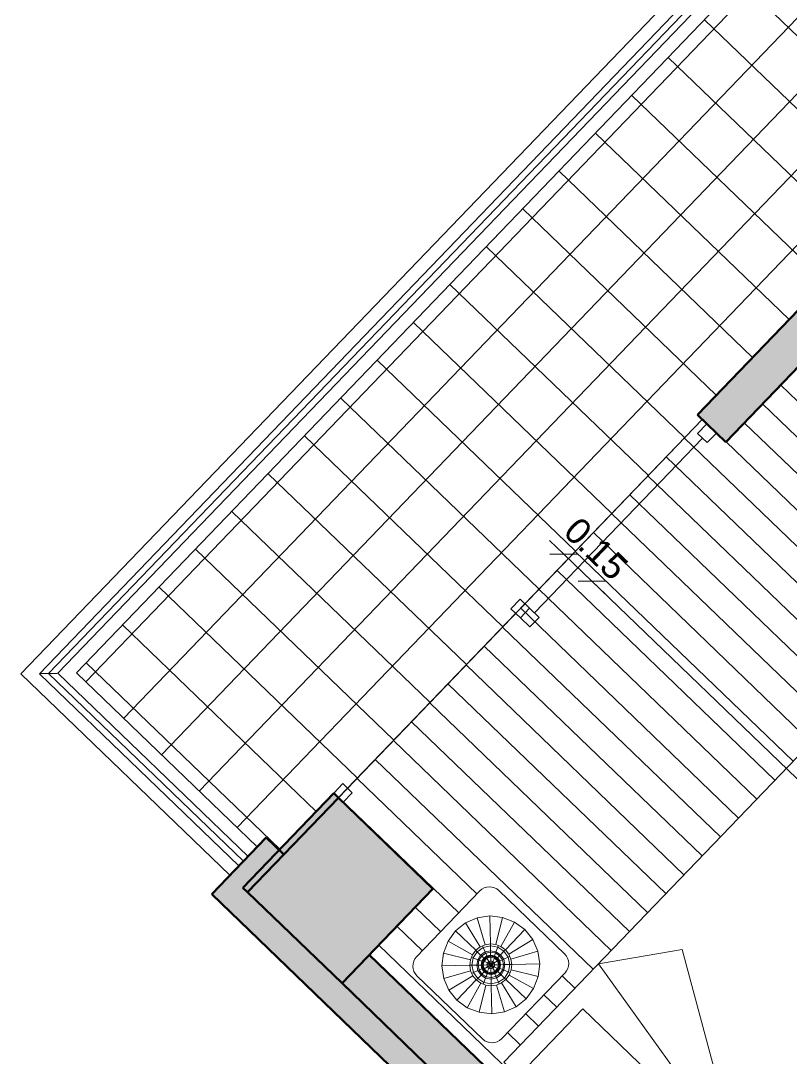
# Model space of a CAD drawing. Header units: metres. Extents: x 11 to 152, y 1 to 34.
# Drawn here: x 10.622 to 13.56, y 13.398 to 17.35 of the extents above; entities that cross this region are included whole.
import ezdxf

# ---------------------------------------------------------------- set-up
doc = ezdxf.new("R2010")
doc.units = ezdxf.units.M
for name, color, linetype, lineweight in [('A-ANNO-DIMS', 211, 'Continuous', 9), ('A-FLOR', 192, 'Continuous', 9), ('A-FLOR-PATT', 8, 'Continuous', 9), ('A-GLAZ', 151, 'Continuous', 9), ('A-GLAZ-CWMG', 51, 'Continuous', 9), ('A-WALL', 113, 'Continuous', 9), ('A-WALL-1', 113, 'Continuous', 50), ('A-WALL-PATT-1', 111, 'Continuous', 9), ('E-LITE-EQPM', 33, 'Continuous', 9), ('G-IMPT', 8, 'Continuous', 9), ('I-FURN', 30, 'Continuous', 9), ('S-COLS', 52, 'Continuous', 9), ('S-COLS-1', 52, 'Continuous', 100)]:
    doc.layers.add(name, color=color, linetype=linetype, lineweight=lineweight)
doc.styles.add('Arial_1', font='Arial.ttf', dxfattribs={"height": 0.098353})
doc.dimstyles.new('Cota_1_25', dxfattribs={"dimscale": 0.3048, "dimtxt": 0.1, "dimasz": 0.246063, "dimexe": 0, "dimexo": 0.0625, "dimgap": 0.164042, "dimtad": 1, "dimrnd": 0.01, "dimzin": 0, "dimdsep": 46, "dimtxsty": 'Arial_1', "dimblk1": 'OBLIQUE', "dimblk2": 'OBLIQUE', "dimsah": 1, "dimcen": 0.09, "dimazin": 0, "dimtfac": 1, "dimtdec": 4, "dimtix": 1, "dimtmove": 0, "dimatfit": 3, "dimfxl": 0, "dimfxlon": 1, "dimtvp": 1, "dimtolj": 1, "dimtzin": 0, "dimarcsym": 2})

# ---------------------------------------------------------------- blocks, each defined once
blk = doc.blocks.new('M_Concrete-Square-Column - 500 x 500mm-1435712-1 Piso')
at = {"layer": 'S-COLS'}
blk.add_hatch(color=256, dxfattribs=at).paths.add_polyline_path([(-0.25, 0.25), (-0.25, -0.25), (0.25, -0.25), (0.25, 0.25)], flags=0)
at = {"layer": 'S-COLS-1'}
for p, q in [((-0.25, 0.25), (0.25, 0.25)), ((-0.25, -0.25), (-0.25, 0.25)), ((0.25, 0.25), (0.25, -0.25)), ((0.25, -0.25), (-0.25, -0.25))]:
    blk.add_line(p, q, dxfattribs=at)
blk = doc.blocks.new('Circular Mullion - 25mm Radius-1820486-1 Piso')
at = {"layer": 'A-GLAZ-CWMG'}
for p, q in [((21.1716, 25.7532), (10.693, 14.8627)), ((21.1723, 25.7179), (10.7283, 14.8634)), ((10.7637, 14.8641), (21.173, 25.6825))]:
    blk.add_line(p, q, dxfattribs=at)
at = {"layer": 'A-GLAZ-CWMG', "flags": 128}
for points in [[(10.693, 14.8627), (10.6977, 14.8628), (10.7107, 14.863), (10.7283, 14.8634)], [(10.7283, 14.8634), (10.746, 14.8637), (10.7589, 14.864), (10.7637, 14.8641)]]:
    blk.add_lwpolyline(points, dxfattribs=at)
blk = doc.blocks.new('Circular Mullion - 25mm Radius-1820485-1 Piso')
at = {"layer": 'A-GLAZ-CWMG'}
for p, q in [((10.693, 14.8627), (11.4539, 14.1305)), ((10.7283, 14.8634), (11.4713, 14.1486)), ((11.4886, 14.1666), (10.7637, 14.8641))]:
    blk.add_line(p, q, dxfattribs=at)
at = {"layer": 'A-GLAZ-CWMG', "flags": 128}
for points in [[(10.7283, 14.8634), (10.7107, 14.863), (10.6977, 14.8628), (10.693, 14.8627)], [(10.7637, 14.8641), (10.7589, 14.864), (10.746, 14.8637), (10.7283, 14.8634)]]:
    blk.add_lwpolyline(points, dxfattribs=at)
blk = doc.blocks.new('Bed-Standard - Twin colombia 90x190-1381556-1 Piso')
at = {"layer": 'I-FURN'}
for p, q in [((-0.1785, 0.9956), (0.7215, 0.9956)), ((-0.1785, -0.9044), (-0.1785, 0.9956)), ((0.7215, 0.9956), (0.7215, -0.9044)), ((0.0139, -0.1236), (-0.1785, -0.3842)), ((0.7215, -0.5488), (0.0139, -0.1236)), ((0.7215, -0.5488), (-0.1785, -0.3842)), ((-0.1023, -0.5488), (0.6453, -0.5488)), ((-0.1023, -0.8536), (-0.1023, -0.5488)), ((0.6453, -0.8536), (0.6453, -0.5488)), ((-0.1023, -0.8536), (0.6453, -0.8536)), ((0.7215, -0.9044), (-0.1785, -0.9044))]:
    blk.add_line(p, q, dxfattribs=at)
blk = doc.blocks.new('M_Table-End - nochero-1381557-1 Piso')
at = {"layer": 'I-FURN'}
for p, q in [((0.0545, 0.0726), (0.4029, 0.0726)), ((0.0037, -0.3266), (0.0037, 0.0218)), ((0.4537, 0.0218), (0.4537, -0.3266)), ((0.4029, -0.3774), (0.0545, -0.3774))]:
    blk.add_line(p, q, dxfattribs=at)
for centre, start, end in [((0.0545, 0.0218), 90, 180), ((0.4029, 0.0218), 0, 90), ((0.0545, -0.3266), 180, 270), ((0.4029, -0.3266), 270, 0)]:
    blk.add_arc(centre, 0.0508, start, end, dxfattribs=at)
blk = doc.blocks.new('Lamp38i - Name-1374313-1 Piso')
at = {"layer": 'G-IMPT'}
for p, q in [((0, 0.0381), (0, 0.0265)), ((-0.0265, 0), (-0.0381, 0)), ((0, -0.0381), (0, -0.0265)), ((0.0265, 0), (0.0381, 0))]:
    blk.add_line(p, q, dxfattribs=at)
blk = doc.blocks.new('Lamp38i - 12zlmp38i_dwg-1374311-1 Piso')
at = {"layer": 'G-IMPT'}
for p, q in [((-0.1317, 0.1317), (-0.0931, 0.1613)), ((-0.0482, 0.18), (-0.0931, 0.1613)), ((-0.04, 0.0693), (-0.0931, 0.1613)), ((0, 0.1863), (-0.0482, 0.18)), ((-0.0207, 0.0772), (-0.0482, 0.18)), ((0.0482, 0.18), (0, 0.1863)), ((0, 0.0799), (0, 0.1863)), ((0.0207, 0.0772), (0.0482, 0.18)), ((0.04, 0.0693), (0.0931, 0.1613)), ((0.0482, 0.18), (0.0931, 0.1613)), ((0.1317, 0.1317), (0.0931, 0.1613)), ((-0.1317, 0.1317), (-0.1613, 0.0931)), ((-0.1317, 0.1317), (-0.0565, 0.0565)), ((0.0565, 0.0565), (0.1317, 0.1317)), ((0.1613, 0.0931), (0.1317, 0.1317)), ((-0.1613, 0.0931), (-0.18, 0.0482)), ((-0.1613, 0.0931), (-0.0693, 0.04)), ((0, 0.0799), (-0.0207, 0.0772)), ((0.0207, 0.0772), (0, 0.0799)), ((0, 0.0799), (0, 0.0722)), ((0.0693, 0.04), (0.1613, 0.0931)), ((0.18, 0.0482), (0.1613, 0.0931)), ((-0.18, 0.0482), (-0.1863, 0)), ((-0.0772, 0.0207), (-0.18, 0.0482)), ((-0.0693, 0.04), (-0.0772, 0.0207)), ((-0.0565, 0.0565), (-0.0693, 0.04)), ((-0.0511, 0.0511), (-0.0667, 0.0276)), ((-0.04, 0.0693), (-0.0565, 0.0565)), ((-0.0511, 0.0511), (-0.0565, 0.0565)), ((-0.0511, 0.0511), (-0.0276, 0.0667)), ((-0.0511, 0.0511), (-0.0381, 0.0381)), ((-0.0207, 0.0772), (-0.04, 0.0693)), ((-0.0206, 0.0498), (-0.0381, 0.0381)), ((-0.0381, 0.0381), (-0.0206, 0.0498)), ((-0.0344, 0.0344), (-0.0186, 0.0449)), ((-0.0303, 0.0732), (-0.0276, 0.0667)), ((-0.0276, 0.0667), (0, 0.0722)), ((-0.0276, 0.0667), (-0.0206, 0.0498)), ((-0.0206, 0.0498), (0, 0.0539)), ((0, 0.0539), (-0.0206, 0.0498)), ((-0.0186, 0.0449), (-0.0206, 0.0498)), ((0, 0.0486), (-0.0186, 0.0449)), ((-0.0186, 0.0449), (-0.0142, 0.0343)), ((0.0276, 0.0667), (0, 0.0722)), ((0, 0.0539), (0, 0.0722)), ((0.0206, 0.0498), (0, 0.0539)), ((0, 0.0539), (0.0206, 0.0498)), ((0, 0.0486), (0, 0.0539)), ((0, 0.0371), (0, 0.0486)), ((0.0186, 0.0449), (0, 0.0486)), ((0.0142, 0.0343), (0.0186, 0.0449)), ((0.0186, 0.0449), (0.0206, 0.0498)), ((0.0186, 0.0449), (0.0344, 0.0344)), ((0.0276, 0.0667), (0.0206, 0.0498)), ((0.0381, 0.0381), (0.0206, 0.0498)), ((0.0206, 0.0498), (0.0381, 0.0381)), ((0.04, 0.0693), (0.0207, 0.0772)), ((0.0276, 0.0667), (0.0303, 0.0732)), ((0.0511, 0.0511), (0.0276, 0.0667)), ((0.0511, 0.0511), (0.0381, 0.0381)), ((0.0565, 0.0565), (0.04, 0.0693)), ((0.0511, 0.0511), (0.0565, 0.0565)), ((0.0511, 0.0511), (0.0667, 0.0276)), ((0.0693, 0.04), (0.0565, 0.0565)), ((0.0772, 0.0207), (0.0693, 0.04)), ((0.0772, 0.0207), (0.18, 0.0482)), ((0.1863, 0), (0.18, 0.0482)), ((-0.0772, 0.0207), (-0.0799, 0)), ((-0.0732, 0.0303), (-0.0667, 0.0276)), ((-0.0722, 0), (-0.0667, 0.0276)), ((-0.0498, 0.0206), (-0.0667, 0.0276)), ((-0.0498, 0.0206), (-0.0539, 0)), ((-0.0539, 0), (-0.0498, 0.0206)), ((-0.0498, 0.0206), (-0.0381, 0.0381)), ((-0.0498, 0.0206), (-0.0381, 0.0381)), ((-0.0449, 0.0186), (-0.0498, 0.0206)), ((-0.0449, 0.0186), (-0.0486, 0)), ((-0.0449, 0.0186), (-0.0344, 0.0344)), ((-0.0343, 0.0142), (-0.0449, 0.0186)), ((-0.0344, 0.0344), (-0.0381, 0.0381)), ((-0.0371, 0), (-0.0343, 0.0142)), ((-0.0351, 0), (-0.0324, 0.0134)), ((-0.0262, 0.0262), (-0.0344, 0.0344)), ((-0.0343, 0.0142), (-0.0262, 0.0262)), ((-0.0324, 0.0134), (-0.0343, 0.0142)), ((-0.0319, 0.0065), (-0.0331, 0)), ((-0.0324, 0.0134), (-0.0248, 0.0248)), ((-0.0306, 0.0127), (-0.0324, 0.0134)), ((-0.0319, 0.0085), (-0.0233, 0.0233)), ((-0.0319, 0.0085), (-0.0319, -0.0085)), ((-0.0319, 0.0085), (-0.0287, 0.0077)), ((-0.0306, 0.0127), (-0.0312, 0.0096)), ((-0.0306, 0.0127), (-0.0234, 0.0234)), ((-0.0287, 0.0077), (-0.021, 0.021)), ((-0.0287, 0.0077), (-0.0147, 0.0039)), ((-0.0287, 0.0077), (-0.0286, -0.0077)), ((-0.0262, 0.0262), (-0.0142, 0.0343)), ((-0.0262, 0.0262), (-0.0248, 0.0248)), ((-0.0248, 0.0248), (-0.0134, 0.0324)), ((-0.0234, 0.0234), (-0.0248, 0.0248)), ((-0.0234, 0.0234), (-0.0127, 0.0306)), ((-0.0233, 0.0233), (-0.0085, 0.0319)), ((-0.0233, 0.0233), (-0.021, 0.021)), ((-0.021, 0.021), (-0.0077, 0.0287)), ((-0.021, 0.021), (-0.0108, 0.0108)), ((-0.0147, 0.0039), (-0.0108, 0.0108)), ((-0.0147, 0.0039), (-0.0147, -0.0039)), ((-0.0147, 0.0039), (0, 0)), ((0, 0.0371), (-0.0142, 0.0343)), ((-0.0142, 0.0343), (-0.0134, 0.0324)), ((0, 0.0351), (-0.0134, 0.0324)), ((-0.0127, 0.0306), (-0.0134, 0.0324)), ((-0.0096, 0.0312), (-0.0127, 0.0306)), ((-0.0039, 0.0147), (-0.0108, 0.0108)), ((0, 0), (-0.0108, 0.0108)), ((0.0085, 0.0319), (-0.0085, 0.0319)), ((-0.0077, 0.0287), (-0.0085, 0.0319)), ((0.0077, 0.0287), (-0.0077, 0.0287)), ((-0.0077, 0.0287), (-0.0039, 0.0147)), ((0, 0.0331), (-0.0065, 0.0319)), ((0.0039, 0.0147), (-0.0039, 0.0147)), ((0, 0), (-0.0039, 0.0147)), ((0, 0.0351), (0, 0.0371)), ((0.0142, 0.0343), (0, 0.0371)), ((0, 0.0351), (0.0134, 0.0324)), ((0, 0.0331), (0, 0.0351)), ((0, 0.0319), (0, 0.0331)), ((0.0065, 0.0319), (0, 0.0331)), ((0.0039, 0.0147), (0, 0)), ((0.0108, 0.0108), (0, 0)), ((0.0147, 0.0039), (0, 0)), ((0.0077, 0.0287), (0.0039, 0.0147)), ((0.0108, 0.0108), (0.0039, 0.0147)), ((0.0085, 0.0319), (0.0077, 0.0287)), ((0.021, 0.021), (0.0077, 0.0287)), ((0.0085, 0.0319), (0.0233, 0.0233)), ((0.0127, 0.0306), (0.0096, 0.0312)), ((0.021, 0.021), (0.0108, 0.0108)), ((0.0147, 0.0039), (0.0108, 0.0108)), ((0.0127, 0.0306), (0.0134, 0.0324)), ((0.0127, 0.0306), (0.0234, 0.0234)), ((0.0134, 0.0324), (0.0142, 0.0343)), ((0.0134, 0.0324), (0.0248, 0.0248)), ((0.0142, 0.0343), (0.0262, 0.0262)), ((0.0286, 0.0077), (0.0147, 0.0039)), ((0.0147, -0.0039), (0.0147, 0.0039)), ((0.021, 0.021), (0.0233, 0.0233)), ((0.0286, 0.0077), (0.021, 0.021)), ((0.0319, 0.0085), (0.0233, 0.0233)), ((0.0234, 0.0234), (0.0248, 0.0248)), ((0.0306, 0.0127), (0.0234, 0.0234)), ((0.0262, 0.0262), (0.0248, 0.0248)), ((0.0324, 0.0134), (0.0248, 0.0248)), ((0.0344, 0.0344), (0.0262, 0.0262)), ((0.0343, 0.0142), (0.0262, 0.0262)), ((0.0319, 0.0085), (0.0286, 0.0077)), ((0.0286, -0.0077), (0.0286, 0.0077)), ((0.0306, 0.0127), (0.0324, 0.0134)), ((0.0306, 0.0127), (0.0312, 0.0096)), ((0.0319, -0.0085), (0.0319, 0.0085)), ((0.0319, 0.0065), (0.0331, 0)), ((0.0324, 0.0134), (0.0343, 0.0142)), ((0.0351, 0), (0.0324, 0.0134)), ((0.0343, 0.0142), (0.0449, 0.0186)), ((0.0371, 0), (0.0343, 0.0142)), ((0.0344, 0.0344), (0.0381, 0.0381)), ((0.0449, 0.0186), (0.0344, 0.0344)), ((0.0498, 0.0206), (0.0381, 0.0381)), ((0.0498, 0.0206), (0.0381, 0.0381)), ((0.0449, 0.0186), (0.0498, 0.0206)), ((0.0449, 0.0186), (0.0486, 0)), ((0.0498, 0.0206), (0.0667, 0.0276)), ((0.0498, 0.0206), (0.0539, 0)), ((0.0539, 0), (0.0498, 0.0206)), ((0.0732, 0.0303), (0.0667, 0.0276)), ((0.0722, 0), (0.0667, 0.0276)), ((0.0799, 0), (0.0772, 0.0207)), ((-0.1863, 0), (-0.18, -0.0482)), ((-0.0799, 0), (-0.1863, 0)), ((-0.0772, -0.0207), (-0.18, -0.0482)), ((-0.0799, 0), (-0.0772, -0.0207)), ((-0.0722, 0), (-0.0799, 0)), ((-0.0772, -0.0207), (-0.0693, -0.04)), ((-0.0667, -0.0276), (-0.0732, -0.0303)), ((-0.0722, 0), (-0.0539, 0)), ((-0.0722, 0), (-0.0667, -0.0276)), ((-0.0667, -0.0276), (-0.0498, -0.0206)), ((-0.0667, -0.0276), (-0.0511, -0.0511)), ((-0.0539, 0), (-0.0498, -0.0206)), ((-0.0539, 0), (-0.0498, -0.0206)), ((-0.0486, 0), (-0.0539, 0)), ((-0.0511, -0.0511), (-0.0381, -0.0381)), ((-0.0449, -0.0186), (-0.0498, -0.0206)), ((-0.0498, -0.0206), (-0.0381, -0.0381)), ((-0.0381, -0.0381), (-0.0498, -0.0206)), ((-0.0371, 0), (-0.0486, 0)), ((-0.0486, 0), (-0.0449, -0.0186)), ((-0.0343, -0.0142), (-0.0449, -0.0186)), ((-0.0344, -0.0344), (-0.0449, -0.0186)), ((-0.0344, -0.0344), (-0.0381, -0.0381)), ((-0.0381, -0.0381), (-0.0206, -0.0498)), ((-0.0381, -0.0381), (-0.0206, -0.0498)), ((-0.0351, 0), (-0.0371, 0)), ((-0.0371, 0), (-0.0343, -0.0142)), ((-0.0351, 0), (-0.0324, -0.0134)), ((-0.0331, 0), (-0.0351, 0)), ((-0.0344, -0.0344), (-0.0262, -0.0262)), ((-0.0344, -0.0344), (-0.0186, -0.0449)), ((-0.0343, -0.0142), (-0.0324, -0.0134)), ((-0.0262, -0.0262), (-0.0343, -0.0142)), ((-0.0319, 0), (-0.0331, 0)), ((-0.0331, 0), (-0.0319, -0.0065)), ((-0.0306, -0.0127), (-0.0324, -0.0134)), ((-0.0324, -0.0134), (-0.0248, -0.0248)), ((-0.0319, -0.0085), (-0.0286, -0.0077)), ((-0.0319, -0.0085), (-0.0233, -0.0233)), ((-0.0312, -0.0096), (-0.0306, -0.0127)), ((-0.0306, -0.0127), (-0.0234, -0.0234)), ((-0.0286, -0.0077), (-0.0147, -0.0039)), ((-0.0286, -0.0077), (-0.021, -0.021)), ((-0.0262, -0.0262), (-0.0248, -0.0248)), ((-0.0262, -0.0262), (-0.0142, -0.0343)), ((-0.0234, -0.0234), (-0.0248, -0.0248)), ((-0.0248, -0.0248), (-0.0134, -0.0324)), ((-0.0234, -0.0234), (-0.0127, -0.0306)), ((-0.0233, -0.0233), (-0.021, -0.021)), ((-0.0233, -0.0233), (-0.0085, -0.0319)), ((-0.0108, -0.0108), (-0.021, -0.021)), ((-0.021, -0.021), (-0.0077, -0.0286)), ((-0.0186, -0.0449), (-0.0142, -0.0343)), ((-0.0147, -0.0039), (0, 0)), ((-0.0147, -0.0039), (-0.0108, -0.0108)), ((-0.0142, -0.0343), (-0.0134, -0.0324)), ((0, -0.0371), (-0.0142, -0.0343)), ((-0.0127, -0.0306), (-0.0134, -0.0324)), ((0, -0.0351), (-0.0134, -0.0324)), ((-0.0096, -0.0312), (-0.0127, -0.0306)), ((-0.0108, -0.0108), (0, 0)), ((-0.0108, -0.0108), (-0.0039, -0.0147)), ((-0.0077, -0.0286), (-0.0085, -0.0319)), ((-0.0085, -0.0319), (0.0085, -0.0319)), ((-0.0077, -0.0286), (-0.0039, -0.0147)), ((-0.0077, -0.0286), (0.0077, -0.0287)), ((0, -0.0331), (-0.0065, -0.0319)), ((-0.0039, -0.0147), (0, 0)), ((-0.0039, -0.0147), (0.0039, -0.0147)), ((0.0039, -0.0147), (0, 0)), ((0.0108, -0.0108), (0, 0)), ((0.0147, -0.0039), (0, 0)), ((0, -0.0319), (0, -0.0331)), ((0.0065, -0.0319), (0, -0.0331)), ((0, -0.0351), (0.0134, -0.0324)), ((0, -0.0331), (0, -0.0351)), ((0, -0.0371), (0.0142, -0.0343)), ((0, -0.0351), (0, -0.0371)), ((0, -0.0371), (0, -0.0486)), ((0.0039, -0.0147), (0.0108, -0.0108)), ((0.0077, -0.0287), (0.0039, -0.0147)), ((0.0077, -0.0287), (0.021, -0.021)), ((0.0085, -0.0319), (0.0077, -0.0287)), ((0.0085, -0.0319), (0.0233, -0.0233)), ((0.0127, -0.0306), (0.0096, -0.0312)), ((0.0108, -0.0108), (0.0147, -0.0039)), ((0.0108, -0.0108), (0.021, -0.021)), ((0.0127, -0.0306), (0.0234, -0.0234)), ((0.0127, -0.0306), (0.0134, -0.0324)), ((0.0134, -0.0324), (0.0248, -0.0248)), ((0.0134, -0.0324), (0.0142, -0.0343)), ((0.0142, -0.0343), (0.0262, -0.0262)), ((0.0142, -0.0343), (0.0186, -0.0449)), ((0.0286, -0.0077), (0.0147, -0.0039)), ((0.0186, -0.0449), (0.0344, -0.0344)), ((0.0206, -0.0498), (0.0381, -0.0381)), ((0.0206, -0.0498), (0.0381, -0.0381)), ((0.0286, -0.0077), (0.021, -0.021)), ((0.0233, -0.0233), (0.021, -0.021)), ((0.0233, -0.0233), (0.0319, -0.0085)), ((0.0234, -0.0234), (0.0306, -0.0127)), ((0.0234, -0.0234), (0.0248, -0.0248)), ((0.0324, -0.0134), (0.0248, -0.0248)), ((0.0262, -0.0262), (0.0248, -0.0248)), ((0.0343, -0.0142), (0.0262, -0.0262)), ((0.0262, -0.0262), (0.0344, -0.0344)), ((0.0286, -0.0077), (0.0319, -0.0085)), ((0.0312, -0.0096), (0.0306, -0.0127)), ((0.0306, -0.0127), (0.0324, -0.0134)), ((0.0319, 0), (0.0331, 0)), ((0.0331, 0), (0.0319, -0.0065)), ((0.0351, 0), (0.0324, -0.0134)), ((0.0343, -0.0142), (0.0324, -0.0134)), ((0.0331, 0), (0.0351, 0)), ((0.0371, 0), (0.0343, -0.0142)), ((0.0343, -0.0142), (0.0449, -0.0186)), ((0.0344, -0.0344), (0.0449, -0.0186)), ((0.0344, -0.0344), (0.0381, -0.0381)), ((0.0351, 0), (0.0371, 0)), ((0.0371, 0), (0.0486, 0)), ((0.0381, -0.0381), (0.0498, -0.0206)), ((0.0381, -0.0381), (0.0498, -0.0206)), ((0.0381, -0.0381), (0.0511, -0.0511)), ((0.0486, 0), (0.0449, -0.0186)), ((0.0449, -0.0186), (0.0498, -0.0206)), ((0.0486, 0), (0.0539, 0)), ((0.0498, -0.0206), (0.0539, 0)), ((0.0539, 0), (0.0498, -0.0206)), ((0.0498, -0.0206), (0.0667, -0.0276)), ((0.0511, -0.0511), (0.0667, -0.0276)), ((0.0722, 0), (0.0539, 0)), ((0.0667, -0.0276), (0.0722, 0)), ((0.0732, -0.0303), (0.0667, -0.0276)), ((0.0693, -0.04), (0.0772, -0.0207)), ((0.0799, 0), (0.0722, 0)), ((0.0772, -0.0207), (0.0799, 0)), ((0.0772, -0.0207), (0.18, -0.0482)), ((0.0799, 0), (0.1863, 0)), ((0.18, -0.0482), (0.1863, 0)), ((-0.18, -0.0482), (-0.1613, -0.0931)), ((-0.1613, -0.0931), (-0.0693, -0.04)), ((-0.1317, -0.1317), (-0.0565, -0.0565)), ((-0.04, -0.0693), (-0.0931, -0.1613)), ((-0.0693, -0.04), (-0.0565, -0.0565)), ((-0.0511, -0.0511), (-0.0565, -0.0565)), ((-0.0565, -0.0565), (-0.04, -0.0693)), ((-0.0511, -0.0511), (-0.0276, -0.0667)), ((-0.0482, -0.18), (-0.0207, -0.0772)), ((-0.04, -0.0693), (-0.0207, -0.0772)), ((-0.0303, -0.0732), (-0.0276, -0.0667)), ((-0.0206, -0.0498), (-0.0276, -0.0667)), ((-0.0276, -0.0667), (0, -0.0722)), ((0, -0.0799), (-0.0207, -0.0772)), ((-0.0186, -0.0449), (-0.0206, -0.0498)), ((-0.0206, -0.0498), (0, -0.0539)), ((0, -0.0539), (-0.0206, -0.0498)), ((0, -0.0486), (-0.0186, -0.0449)), ((0.0186, -0.0449), (0, -0.0486)), ((0, -0.0486), (0, -0.0539)), ((0, -0.0539), (0.0206, -0.0498)), ((0, -0.0539), (0.0206, -0.0498)), ((0, -0.0539), (0, -0.0722)), ((0.0276, -0.0667), (0, -0.0722)), ((0, -0.0799), (0, -0.0722)), ((0, -0.0799), (0.0207, -0.0772)), ((0.0186, -0.0449), (0.0206, -0.0498)), ((0.0206, -0.0498), (0.0276, -0.0667)), ((0.0207, -0.0772), (0.04, -0.0693)), ((0.0207, -0.0772), (0.0482, -0.18)), ((0.0276, -0.0667), (0.0511, -0.0511)), ((0.0303, -0.0732), (0.0276, -0.0667)), ((0.04, -0.0693), (0.0565, -0.0565)), ((0.04, -0.0693), (0.0931, -0.1613)), ((0.0565, -0.0565), (0.0511, -0.0511)), ((0.0693, -0.04), (0.0565, -0.0565)), ((0.0565, -0.0565), (0.1317, -0.1317)), ((0.0693, -0.04), (0.1613, -0.0931)), ((0.1613, -0.0931), (0.18, -0.0482)), ((-0.1613, -0.0931), (-0.1317, -0.1317)), ((0, -0.0799), (0, -0.1863)), ((0.1613, -0.0931), (0.1317, -0.1317)), ((-0.1317, -0.1317), (-0.0931, -0.1613)), ((0.0931, -0.1613), (0.1317, -0.1317)), ((-0.0931, -0.1613), (-0.0482, -0.18)), ((-0.0482, -0.18), (0, -0.1863)), ((0, -0.1863), (0.0482, -0.18)), ((0.0482, -0.18), (0.0931, -0.1613))]:
    blk.add_line(p, q, dxfattribs=at)
at = {"xscale": 1.2, "yscale": 1.2, "zscale": 1.2}
blk.add_blockref('Lamp38i - Name-1374313-1 Piso', (0, 0), dxfattribs=at)
blk = doc.blocks.new('Lamp38i - 100 Watt Incandescent-1381558-1 Piso')
at = {"extrusion": (0, 0, -1), "zscale": -1, "rotation": 180}
blk.add_blockref('Lamp38i - 12zlmp38i_dwg-1374311-1 Piso', (0, 0), dxfattribs=at)
blk = doc.blocks.new('M_Sliding-2 Panel - 240x205-1679415-1 Piso')
at = {"layer": 'A-GLAZ'}
for p, q in [((-1, 0.202), (-1, 0.152)), ((-1, 0.202), (-0.95, 0.202)), ((-0.95, 0.202), (-0.95, 0.152)), ((-0.0254, 0.202), (-0.0254, 0.152)), ((-0.0254, 0.202), (0.0254, 0.202)), ((0.0254, 0.202), (0.0254, 0.152)), ((-0.95, 0.177), (-0.0254, 0.177)), ((-1, 0.152), (-0.95, 0.152)), ((-0.0254, 0.152), (-0.0254, 0.102)), ((-0.0254, 0.152), (0.0254, 0.152)), ((-0.0254, 0.152), (0.0254, 0.152)), ((0.0254, 0.152), (0.0254, 0.102)), ((0.0254, 0.127), (0.9492, 0.127)), ((0.9492, 0.152), (0.9492, 0.102)), ((0.9492, 0.152), (1, 0.152)), ((1, 0.152), (1, 0.102)), ((-0.0254, 0.102), (0.0254, 0.102)), ((0.9492, 0.102), (1, 0.102))]:
    blk.add_line(p, q, dxfattribs=at)
blk = doc.blocks.new('fachadamuro1 - fachadamuro3-1845875-1 Piso')
at = {"layer": 'A-WALL-PATT-1'}
blk.add_hatch(color=256, dxfattribs=at).paths.add_polyline_path([(14.1576, 11.3207), (14.227, 11.3927), (11.4866, 14.0298), (11.6252, 14.1738), (11.5579, 14.2386), (11.3499, 14.0224), (13.8373, 11.6289)], flags=0)
at = {"layer": 'A-WALL-1'}
for p, q in [((11.5579, 14.2386), (11.3499, 14.0224)), ((11.6252, 14.1738), (11.5579, 14.2386)), ((11.3499, 14.0224), (14.1576, 11.3207)), ((14.227, 11.3927), (11.8469, 13.683)), ((14.1576, 11.3207), (14.227, 11.3927))]:
    blk.add_line(p, q, dxfattribs=at)
blk = doc.blocks.new('_Oblique')
at = {"color": 0, "linetype": 'ByBlock', "lineweight": -2}
blk.add_line((-0.5, -0.5), (0.5, 0.5), dxfattribs=at)
blk = doc.blocks.new('DIMBLOCK166-1 Piso')
at = {"layer": 'A-ANNO-DIMS', "color": 0, "lineweight": -2, "transparency": 16777216}
blk.add_line((14.9379, 13.1572), (12.7998, 15.2147), dxfattribs=at)
at = {"layer": 'Defpoints', "color": 0, "transparency": 16777216}
for p in [(12.7998, 15.2147), (12.7998, 15.2147), (14.9379, 13.1572)]:
    blk.add_point(p, dxfattribs=at)
at = {"layer": 'A-ANNO-DIMS', "color": 0, "lineweight": -2, "transparency": 16777216, "xscale": 0.075, "yscale": 0.075, "zscale": 0.075}
for p, rotation in [((12.7998, 15.2147), 136.1020245839004), ((14.9379, 13.1572), 316.1020245839003)]:
    blk.add_blockref('_Oblique', p, dxfattribs=dict(at, rotation=rotation))
at = {"layer": 'A-ANNO-DIMS', "color": 0, "transparency": 16777216, "insert": (13.9383, 14.2581), "char_height": 0.09835, "attachment_point": 5, "rotation": 316.102, "style": 'Arial_1'}
blk.add_mtext('\\A1;2.97', dxfattribs=at)
blk = doc.blocks.new('DIMBLOCK167-1 Piso')
at = {"layer": 'A-ANNO-DIMS', "color": 0, "lineweight": -2, "transparency": 16777216}
for p, q in [((12.6917, 15.3187), (12.6376, 15.3707)), ((12.7998, 15.2147), (12.6917, 15.3187)), ((12.7998, 15.2147), (12.8538, 15.1627))]:
    blk.add_line(p, q, dxfattribs=at)
at = {"layer": 'Defpoints', "color": 0, "transparency": 16777216}
for p in [(12.6917, 15.3187), (12.6917, 15.3187), (12.7998, 15.2147)]:
    blk.add_point(p, dxfattribs=at)
at = {"layer": 'A-ANNO-DIMS', "color": 0, "lineweight": -2, "transparency": 16777216, "xscale": 0.075, "yscale": 0.075, "zscale": 0.075}
for p, rotation in [((12.6917, 15.3187), 316.1020245839003), ((12.7998, 15.2147), 136.1020245839003)]:
    blk.add_blockref('_Oblique', p, dxfattribs=dict(at, rotation=rotation))
at = {"layer": 'A-ANNO-DIMS', "color": 0, "transparency": 16777216, "insert": (12.8152, 15.3389), "char_height": 0.09835, "attachment_point": 5, "rotation": 316.102, "style": 'Arial_1'}
blk.add_mtext('\\A1;0.15', dxfattribs=at)

msp = doc.modelspace()

# ---------------------------------------------------------------- hatches: boundary and pattern name
at = {"layer": 'A-FLOR-PATT'}
h = msp.add_hatch(dxfattribs=at)
h.set_pattern_fill('FP_30', color=256, style=0, pattern_type=2)
h.set_pattern_definition([(316.102, (-12.445, 37.618), (0.1386753, 0.1441151), []), (46.102, (-12.445, 37.618), (-0.1441151, 0.1386753), [])])
h.paths.add_polyline_path([(11.6069, 14.1914), (11.815, 14.4076), (11.8333, 14.39), (13.2201, 15.8312), (13.2018, 15.8488), (13.6188, 16.2822), (13.6371, 16.2646), (21.931, 24.8838), (21.1743, 25.6118), (10.8344, 14.8654), (11.5233, 14.2026), (11.5579, 14.2386), (11.5917, 14.206)], flags=0)
h.paths.add_polyline_path([(25.8197, 21.2092), (25.89, 21.2823), (22.089, 24.9399), (22.0197, 24.8679), (22.3259, 24.5732), (22.3248, 24.572), (25.8186, 21.2103)], flags=0)
h = msp.add_hatch(dxfattribs=at)
h.set_pattern_fill('FP_9', color=256, style=0, pattern_type=2)
h.set_pattern_definition([(136.102, (16.48, 10.754), (-0.0693377, -0.0720575), [])])
h.paths.add_polyline_path([(16.5913, 6.1384), (19.4653, 9.1252), (18.0693, 10.4685), (18.0688, 10.4683), (17.9607, 10.5723), (18.3767, 11.0047), (16.9586, 12.3693), (16.9309, 12.3405), (16.8948, 12.3751), (16.8844, 12.3643), (16.8592, 12.3886), (16.8696, 12.3994), (16.8228, 12.4445), (17.1998, 12.8363), (16.4055, 13.6007), (16.3015, 13.4926), (13.6229, 16.0701), (13.3099, 15.7448), (13.2197, 15.8315), (11.8333, 14.39), (12.1936, 14.0433), (11.9509, 13.7912), (13.8187, 11.994), (15.1329, 13.3599), (15.5653, 12.9438), (15.593, 12.9726), (15.6291, 12.938), (15.6395, 12.9488), (15.6647, 12.9245), (15.6543, 12.9137), (15.7011, 12.8686), (15.4321, 12.5891), (16.2265, 11.8248), (16.2542, 11.8536), (16.3011, 11.8085), (16.3115, 11.8193), (16.3367, 11.7951), (16.3263, 11.7843), (16.3623, 11.7496), (16.3346, 11.7208), (17.2056, 10.8826), (14.5398, 8.1123), (16.5912, 6.1384)], flags=0)
h.paths.add_polyline_path([(16.949, 6.6622), (16.9358, 6.6636), (16.9235, 6.6685), (16.9114, 6.6777), (16.6604, 6.9196), (16.6525, 6.9305), (16.6477, 6.9438), (16.6462, 6.9535), (16.6477, 6.9667), (16.6525, 6.9791), (16.6618, 6.9912), (16.9037, 7.2422), (16.9123, 7.2491), (16.9245, 7.2544), (16.9376, 7.2564), (16.952, 7.2544), (16.9644, 7.2491), (16.9752, 7.2408), (17.2262, 6.9989), (17.2341, 6.988), (17.2389, 6.9747), (17.2404, 6.965), (17.2389, 6.9518), (17.2341, 6.9394), (17.2248, 6.9273), (16.9829, 6.6763), (16.972, 6.6685), (16.9588, 6.6636)], flags=0)
h.paths.add_polyline_path([(17.3062, 7.0119), (15.9377, 8.33), (16.9085, 9.3374), (18.2762, 8.02), (17.3816, 7.0903)], flags=0)
h.paths.add_polyline_path([(18.3235, 8.0762), (18.3104, 8.0777), (18.298, 8.0825), (18.2859, 8.0918), (18.0349, 8.3337), (18.027, 8.3446), (18.0222, 8.3578), (18.0207, 8.3676), (18.0222, 8.3808), (18.027, 8.3931), (18.0363, 8.4052), (18.2782, 8.6562), (18.2868, 8.6631), (18.299, 8.6684), (18.3121, 8.6704), (18.3266, 8.6684), (18.339, 8.6631), (18.3497, 8.6548), (18.6007, 8.4129), (18.6086, 8.402), (18.6135, 8.3888), (18.6149, 8.379), (18.6135, 8.3658), (18.6086, 8.3535), (18.5994, 8.3414), (18.3574, 8.0904), (18.3466, 8.0825), (18.3333, 8.0777)], flags=0)
h.paths.add_polyline_path([(13.49, 12.4264), (13.4768, 12.4279), (13.4644, 12.4327), (13.4523, 12.442), (13.2013, 12.6839), (13.1935, 12.6948), (13.1886, 12.708), (13.1872, 12.7178), (13.1886, 12.731), (13.1935, 12.7433), (13.2059, 12.7587), (13.4446, 13.0064), (13.4555, 13.0143), (13.4688, 13.0191), (13.4786, 13.0206), (13.4917, 13.0191), (13.5041, 13.0143), (13.5162, 13.005), (13.7672, 12.7631), (13.7741, 12.7545), (13.7794, 12.7423), (13.7814, 12.7292), (13.7794, 12.7147), (13.7741, 12.7023), (13.7658, 12.6916), (13.5239, 12.4406), (13.513, 12.4327), (13.4997, 12.4279)], flags=0)
h.paths.add_polyline_path([(13.1121, 12.7587), (12.4636, 13.3828), (13.781, 14.7518), (14.4295, 14.1277), (13.1943, 12.8442)], flags=0)
h.paths.add_polyline_path([(12.4198, 13.4562), (12.4066, 13.4577), (12.3943, 13.4625), (12.3822, 13.4718), (12.1312, 13.7137), (12.1233, 13.7246), (12.1185, 13.7379), (12.117, 13.7476), (12.1185, 13.7608), (12.1233, 13.7732), (12.1326, 13.7853), (12.3745, 14.0362), (12.3831, 14.0431), (12.3953, 14.0485), (12.4084, 14.0504), (12.4229, 14.0485), (12.4352, 14.0431), (12.45, 14.031), (12.697, 13.7929), (12.7039, 13.7843), (12.7097, 13.7688), (12.7112, 13.759), (12.7097, 13.7459), (12.7049, 13.7335), (12.6956, 13.7214), (12.45, 13.4675), (12.4428, 13.4625), (12.4296, 13.4577)], flags=0)
h.paths.add_polyline_path([(16.2697, 13.4595), (16.2228, 13.5046), (16.2124, 13.4938), (16.1872, 13.518), (16.1976, 13.5289), (16.1616, 13.5635), (16.1893, 13.5923), (16.2974, 13.4883)], flags=0)
at = {"layer": 'A-WALL-PATT-1'}
h = msp.add_hatch(color=256, dxfattribs=at)
h.paths.add_polyline_path([(11.5906, 14.1378), (11.8333, 14.39), (11.815, 14.4076), (11.5723, 14.1554)], flags=0)
h.paths.add_polyline_path([(13.3099, 15.7448), (13.7269, 16.1782), (13.6188, 16.2822), (13.2018, 15.8488)], flags=0)
h = msp.add_hatch(color=256, dxfattribs=at)
h.paths.add_polyline_path([(15.9205, 9.7635), (16.0245, 9.8716), (15.8061, 10.0817), (15.7024, 9.9734)], flags=0)
h.paths.add_polyline_path([(15.3418, 10.3203), (15.4458, 10.4284), (15.0516, 10.8077), (14.9476, 10.6996), (15.3415, 10.3206)], flags=0)
h.paths.add_polyline_path([(11.8469, 13.6831), (11.4873, 14.0305), (11.5906, 14.1378), (11.5723, 14.1554), (11.4683, 14.0473), (11.6893, 13.8347)], flags=0)
h.paths.add_polyline_path([(14.6594, 10.977), (14.7634, 11.085), (11.9509, 13.7912), (11.8469, 13.6831), (14.443, 11.1851)], flags=0)

# ---------------------------------------------------------------- linework, layer by layer
at = {"layer": 'A-FLOR'}
for p, q in [((13.2197, 15.8315), (11.8329, 14.3904)), ((11.8333, 14.39), (13.2201, 15.8312))]:
    msp.add_line(p, q, dxfattribs=at)
at = {"layer": 'A-WALL'}
for p, q in [((10.6219, 14.8618), (21.1703, 25.824)), ((21.1744, 25.6119), (10.834, 14.8658)), ((10.834, 14.8658), (11.5233, 14.2026)), ((11.4193, 14.0945), (10.6219, 14.8618))]:
    msp.add_line(p, q, dxfattribs=at)
at = {"layer": 'A-WALL-1'}
for p, q in [((13.6188, 16.2822), (13.2018, 15.8488)), ((13.3099, 15.7448), (13.6229, 16.0701)), ((13.2018, 15.8488), (13.3099, 15.7448)), ((11.815, 14.4076), (11.4683, 14.0473)), ((11.8333, 14.39), (11.815, 14.4076)), ((11.4683, 14.0473), (11.4866, 14.0297)), ((14.251, 11.578), (11.9509, 13.7912)), ((11.8469, 13.6831), (14.6594, 10.977))]:
    msp.add_line(p, q, dxfattribs=at)

# ---------------------------------------------------------------- block references
at = {"layer": 'A-GLAZ', "rotation": 46.10202458390001}
msp.add_blockref('M_Sliding-2 Panel - 240x205-1679415-1 Piso', (12.654, 14.9882), dxfattribs=at)
at = {"layer": 'A-GLAZ-CWMG'}
for name in ['Circular Mullion - 25mm Radius-1820486-1 Piso', 'Circular Mullion - 25mm Radius-1820485-1 Piso']:
    msp.add_blockref(name, (0, 0), dxfattribs=at)
at = {"layer": 'A-WALL'}
msp.add_blockref('fachadamuro1 - fachadamuro3-1845875-1 Piso', (0, 0), dxfattribs=at)
at = {"layer": 'E-LITE-EQPM', "rotation": 46.09978390308419}
msp.add_blockref('Lamp38i - 100 Watt Incandescent-1381558-1 Piso', (12.4141, 13.7533), dxfattribs=at)
at = {"layer": 'I-FURN'}
for name, p, rotation in [('Bed-Standard - Twin colombia 90x190-1381556-1 Piso', (13.2193, 13.9107), 316.0997839030842), ('M_Table-End - nochero-1381557-1 Piso', (12.1457, 13.6942), 46.09978390308456)]:
    msp.add_blockref(name, p, dxfattribs=dict(at, rotation=rotation))
at = {"layer": 'S-COLS', "rotation": 316.0998385417808}
msp.add_blockref('M_Concrete-Square-Column - 500 x 500mm-1435712-1 Piso', (11.8401, 14.0366), dxfattribs=at)

# ---------------------------------------------------------------- dimensions: what is measured, and where the dimension line sits
at = {"layer": 'A-ANNO-DIMS'}
for base, p1, p2, override, picture, middle in [((12.6917, 15.3187), (12.7998, 15.2147), (12.6917, 15.3187), {"dimpost": '<>', "dimfxl": 0.15}, 'DIMBLOCK167-1 Piso', (12.8152, 15.3389)), ((12.7998, 15.2147), (14.9379, 13.1572), (12.7998, 15.2147), {"dimpost": '<>', "dimfxl": 2.967328}, 'DIMBLOCK166-1 Piso', (13.9383, 14.2581))]:
    dim = msp.add_linear_dim(base=base, p1=p1, p2=p2, angle=316.102, dimstyle='Cota_1_25', override=override, dxfattribs=at)
    dim.commit()
    dim.dimension.update_dxf_attribs({"geometry": picture, "text_midpoint": middle})

doc.saveas('drawing.dxf')
